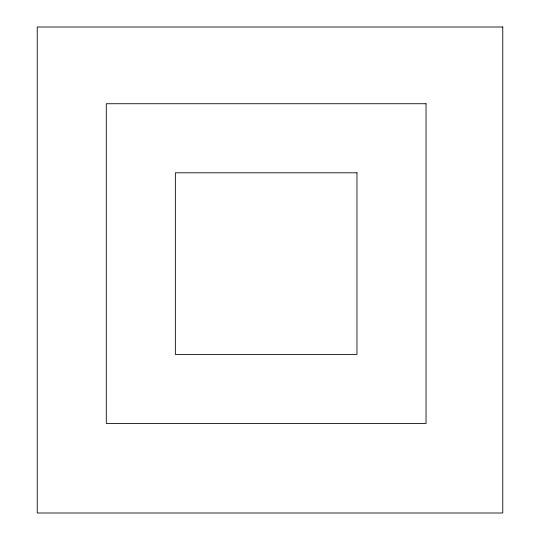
<?xml version="1.0" encoding="UTF-8"?>
<svg xmlns="http://www.w3.org/2000/svg" width="540" height="540" viewBox="0 0 540 540"><rect width="100%" height="100%" fill="white"/><g stroke="black" fill="none" stroke-linecap="round" stroke-linejoin="round"><path stroke-width="0.81" d="M502.767 27L37.233 27L37.233 513L502.767 513L502.767 27M426.033 103.734L106.292 103.734L106.292 423.475L426.033 423.475L426.033 103.734M356.967 172.8L175.358 172.8L175.358 354.409L356.967 354.409L356.967 172.8"/></g></svg>
